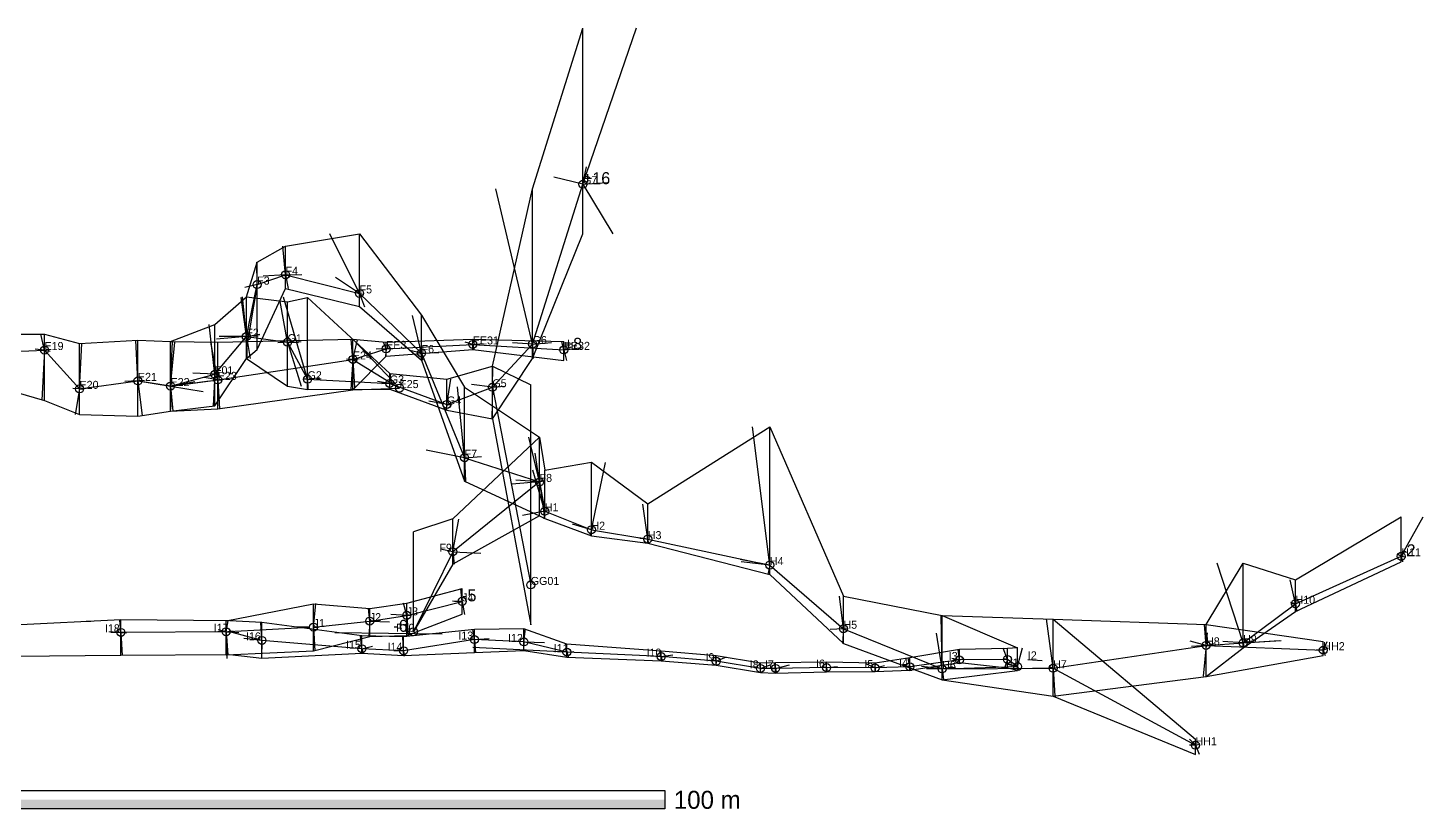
# Model space of a CAD drawing. Extents: x -43 to 139, y -15 to 24.
# Drawn here: x 69 to 138.8, y -15.1 to 23.9 of the extents above; entities that cross this region are included whole.
import ezdxf

# ---------------------------------------------------------------- set-up
doc = ezdxf.new("R2010")
doc.units = 0
doc.header["$MEASUREMENT"] = 0
for name, color, linetype in [('CHEMINEMENTS', 1, 'Continuous'), ('CONTOURS_HAUTEURS', 3, 'Continuous'), ('ECHELLE', 7, 'Continuous'), ('HAUTEURS', 4, 'Continuous'), ('POINTS', 6, 'Continuous'), ('PROFONDEURS', 2, 'Continuous'), ('RADIALES', 9, 'Continuous'), ('STATIONS', 7, 'Continuous')]:
    doc.layers.add(name, color=color, linetype=linetype)

msp = doc.modelspace()

# ---------------------------------------------------------------- linework, layer by layer
at = {"layer": 'CHEMINEMENTS'}
for p, q in [((94.24, 8.12), (96.76, 16.11)), ((80.47, 11.09), (81.89, 11.58)), ((81.89, 11.58), (85.59, 10.65)), ((79.93, 8.49), (80.47, 11.09)), ((85.59, 10.65), (88.69, 7.67)), ((78.36, 6.61), (79.93, 8.49)), ((79.93, 8.49), (81.99, 8.21)), ((67.46, 7.71), (69.84, 7.82)), ((69.84, 7.82), (71.59, 5.88)), ((81.99, 8.21), (82.99, 6.36)), ((85.26, 7.35), (86.92, 7.88)), ((86.92, 7.88), (91.25, 8.1)), ((91.25, 8.1), (95.8, 7.83)), ((92.23, 5.96), (94.24, 8.12)), ((78.5, 6.33), (85.26, 7.35)), ((85.26, 7.35), (87.59, 5.92)), ((88.69, 7.67), (90.84, 2.44)), ((71.59, 5.88), (74.51, 6.28)), ((74.51, 6.28), (76.14, 6.02)), ((76.14, 6.02), (78.36, 6.61)), ((76.14, 6.02), (78.5, 6.33)), ((82.99, 6.36), (87.1, 6.15)), ((87.1, 6.15), (89.96, 5.1)), ((89.96, 5.1), (92.23, 5.96)), ((92.23, 5.96), (94.15, -3.92)), ((90.84, 2.44), (94.59, 1.23)), ((94.59, 1.23), (90.25, -2.26)), ((94.59, 1.23), (94.85, -0.24)), ((94.85, -0.24), (97.18, -1.16)), ((97.18, -1.16), (100, -1.63)), ((100, -1.63), (106.1, -2.93)), ((90.25, -2.26), (88.28, -6.26)), ((132.38, -4.86), (137.67, -2.49)), ((106.1, -2.93), (109.78, -6.11)), ((87.95, -5.44), (90.72, -4.74)), ((129.76, -6.82), (132.38, -4.86)), ((86.1, -5.73), (87.95, -5.44)), ((79.1, -6.26), (73.66, -6.29)), ((78.74, -6.26), (83.11, -6.03)), ((80.71, -6.69), (79.1, -6.26)), ((83.29, -6.03), (86.1, -5.73)), ((109.78, -6.11), (114.71, -8.12)), ((85.71, -7.11), (80.71, -6.69)), ((84.36, -6.29), (89.72, -6.37)), ((91.33, -6.65), (87.79, -7.21)), ((93.81, -6.77), (91.33, -6.65)), ((95.96, -7.28), (93.81, -6.77)), ((120.26, -8.08), (127.91, -6.94)), ((127.91, -6.94), (129.76, -6.82)), ((127.91, -6.94), (133.77, -7.18)), ((87.79, -7.21), (85.71, -7.11)), ((100.67, -7.5), (95.96, -7.28)), ((103.42, -7.73), (100.67, -7.5)), ((115.58, -7.67), (113.1, -8.01)), ((117.98, -7.64), (115.58, -7.67)), ((118.49, -8), (117.98, -7.64)), ((105.63, -8.09), (103.42, -7.73)), ((106.39, -8.09), (105.63, -8.09)), ((108.94, -8.05), (106.39, -8.09)), ((111.36, -8.07), (108.94, -8.05)), ((113.1, -8.01), (111.36, -8.07)), ((114.71, -8.12), (118.49, -8)), ((114.71, -8.12), (120.26, -8.08)), ((120.26, -8.08), (127.38, -11.93))]:
    msp.add_line(p, q, dxfattribs=at)
at = {"layer": 'CONTOURS_HAUTEURS'}
for p, q in [((94.24, 15.88), (96.76, 23.91)), ((96.76, 13.63), (96.76, 23.91)), ((92.23, 7.01), (94.24, 15.88)), ((81.89, 13.02), (85.59, 13.63)), ((85.59, 13.63), (88.69, 9.56)), ((94.24, 7.4), (96.76, 13.63)), ((80.47, 12.22), (81.89, 13.02)), ((79.93, 10.48), (80.47, 12.22)), ((78.36, 9.09), (79.93, 10.48)), ((79.93, 10.48), (81.99, 10.23)), ((80.47, 7.84), (81.89, 10.9)), ((81.89, 10.9), (85.59, 9.99)), ((81.99, 10.23), (82.99, 10.45)), ((82.99, 10.45), (87.1, 6.65)), ((85.59, 9.99), (88.69, 7.31)), ((76.14, 8.25), (78.36, 9.09)), ((88.69, 9.56), (90.84, 5.97)), ((67.46, 8.62), (69.84, 8.61)), ((69.84, 8.61), (71.59, 8.15)), ((86.92, 8.22), (91.25, 8.37)), ((91.25, 8.37), (95.8, 8.24)), ((71.59, 8.15), (74.51, 8.32)), ((74.51, 8.32), (76.14, 8.25)), ((76.14, 8.25), (78.5, 8.22)), ((78.5, 8.22), (85.26, 8.36)), ((79.93, 7.39), (80.47, 7.84)), ((85.26, 8.36), (87.59, 5.92)), ((85.26, 8.36), (86.92, 8.22)), ((86.92, 7.51), (91.25, 7.85)), ((91.25, 7.85), (95.8, 7.3)), ((95.8, 7.3), (95.8, 8.24)), ((78.36, 5.03), (79.93, 7.39)), ((79.93, 7.39), (81.99, 6.02)), ((85.26, 5.83), (86.92, 7.51)), ((88.69, 7.31), (90.84, 1.26)), ((89.96, 6.36), (92.23, 7.01)), ((92.23, 4.39), (94.24, 7.4)), ((92.23, 7.01), (94.15, 6.08)), ((87.1, 6.65), (89.96, 6.36)), ((67.46, 5.99), (69.84, 5.3)), ((78.5, 4.88), (85.26, 5.83)), ((81.99, 6.02), (82.99, 5.84)), ((82.99, 5.84), (87.1, 5.87)), ((85.26, 5.83), (87.59, 5.92)), ((87.1, 5.87), (89.96, 4.81)), ((87.59, 5.92), (87.59, 5.92)), ((90.84, 5.97), (94.59, 3.47)), ((94.15, -5.92), (94.15, 6.08)), ((69.84, 5.3), (71.59, 4.6)), ((76.14, 4.76), (78.36, 5.03)), ((71.59, 4.6), (74.51, 4.52)), ((74.51, 4.52), (76.14, 4.76)), ((76.14, 4.76), (78.5, 4.88)), ((89.96, 4.81), (92.23, 4.39)), ((92.23, 4.39), (94.15, -5.92)), ((100, 0.13), (106.1, 3.99)), ((106.1, 3.99), (109.78, -4.48)), ((94.59, 3.47), (90.25, -0.62)), ((94.59, 3.47), (94.85, 1.82)), ((94.85, 1.82), (97.18, 2.21)), ((97.18, 2.21), (100, 0.13)), ((90.84, 1.26), (94.59, -0.47)), ((90.25, -0.62), (88.28, -1.26)), ((94.59, -0.47), (90.25, -2.89)), ((94.59, -0.47), (94.85, -0.6)), ((94.85, -0.6), (97.18, -1.46)), ((132.38, -3.66), (137.67, -0.51)), ((137.67, -2.77), (137.67, -0.51)), ((88.28, -6.26), (88.28, -1.26)), ((97.18, -1.46), (100, -1.84)), ((100, -1.84), (106.1, -3.4)), ((132.38, -5.25), (137.67, -2.77)), ((90.25, -2.89), (88.28, -6.26)), ((106.1, -3.4), (109.78, -6.85)), ((127.91, -5.9), (129.76, -2.84)), ((129.76, -2.84), (132.38, -3.66)), ((87.95, -4.83), (90.72, -4.1)), ((90.72, -5.38), (90.72, -4.1)), ((78.92, -5.72), (83.29, -4.86)), ((83.29, -4.86), (86.1, -5.09)), ((86.1, -5.09), (87.95, -4.83)), ((109.78, -4.48), (114.71, -5.45)), ((87.95, -6.45), (90.72, -5.38)), ((114.71, -5.45), (120.26, -5.63)), ((114.71, -5.45), (118.49, -7.07)), ((129.76, -7.06), (132.38, -5.25)), ((73.66, -5.66), (68.3, -5.93)), ((79.1, -5.72), (73.66, -5.66)), ((80.71, -5.8), (79.1, -5.72)), ((85.71, -6.46), (80.71, -5.8)), ((91.33, -6.14), (87.79, -6.51)), ((93.81, -6.11), (91.33, -6.14)), ((95.96, -6.88), (93.81, -6.11)), ((120.26, -5.63), (127.38, -11.63)), ((120.26, -5.63), (127.91, -5.9)), ((127.91, -5.9), (133.77, -6.74)), ((83.29, -7.22), (86.1, -6.5)), ((87.79, -6.51), (85.71, -6.46)), ((86.1, -6.5), (87.95, -6.45)), ((100.67, -7.23), (95.96, -6.88)), ((109.78, -6.85), (114.71, -8.66)), ((133.77, -7.45), (133.77, -6.74)), ((73.66, -7.45), (68.3, -7.49)), ((79.1, -7.41), (73.66, -7.45)), ((78.92, -7.41), (83.29, -7.22)), ((80.71, -7.6), (79.1, -7.41)), ((85.71, -7.34), (80.71, -7.6)), ((87.79, -7.47), (85.71, -7.34)), ((91.33, -7.32), (87.79, -7.47)), ((93.81, -7.22), (91.33, -7.32)), ((95.96, -7.55), (93.81, -7.22)), ((100.67, -7.73), (95.96, -7.55)), ((103.42, -7.47), (100.67, -7.23)), ((105.63, -7.83), (103.42, -7.47)), ((113.1, -7.56), (111.36, -7.83)), ((115.58, -7.14), (113.1, -7.56)), ((117.98, -7.09), (115.58, -7.14)), ((118.49, -7.07), (117.98, -7.09)), ((127.91, -8.49), (129.76, -7.06)), ((127.91, -8.49), (133.77, -7.45)), ((103.42, -7.95), (100.67, -7.73)), ((105.63, -8.31), (103.42, -7.95)), ((106.39, -7.82), (105.63, -7.83)), ((106.39, -8.34), (105.63, -8.31)), ((108.94, -7.78), (106.39, -7.82)), ((108.94, -8.28), (106.39, -8.34)), ((111.36, -7.83), (108.94, -7.78)), ((111.36, -8.27), (108.94, -8.28)), ((113.1, -8.2), (111.36, -8.27)), ((115.58, -7.82), (113.1, -8.2)), ((114.71, -8.66), (118.49, -8.19)), ((117.98, -8.08), (115.58, -7.82)), ((118.49, -8.19), (117.98, -8.08)), ((114.71, -8.66), (120.26, -9.48)), ((120.26, -9.48), (127.91, -8.49)), ((120.26, -9.48), (127.38, -12.39)), ((127.38, -12.39), (127.38, -11.63))]:
    msp.add_line(p, q, dxfattribs=at)
at = {"layer": 'ECHELLE'}
for p, q in [((0.85, -14.2), (100.85, -14.2)), ((100.85, -14.2), (100.85, -15.11)), ((100.85, -15.11), (0.85, -15.11))]:
    msp.add_line(p, q, dxfattribs=at)
msp.add_solid([(50.85, -14.66), (100.85, -14.66), (50.85, -15.11), (100.85, -15.11)], dxfattribs=at)
at = {"layer": 'HAUTEURS'}
for p, q in [((96.76, 13.63), (96.76, 23.91)), ((94.24, 7.4), (94.24, 15.88)), ((85.59, 9.99), (85.59, 13.63)), ((81.89, 10.9), (81.89, 13.02)), ((80.47, 7.84), (80.47, 12.22)), ((79.93, 7.39), (79.93, 10.48)), ((81.99, 6.02), (81.99, 10.23)), ((82.99, 5.84), (82.99, 10.45)), ((78.36, 5.03), (78.36, 9.09)), ((88.69, 7.31), (88.69, 9.56)), ((69.84, 5.3), (69.84, 8.61)), ((91.25, 7.85), (91.25, 8.37)), ((71.59, 4.6), (71.59, 8.15)), ((74.51, 4.52), (74.51, 8.32)), ((76.14, 4.76), (76.14, 8.25)), ((78.5, 4.88), (78.5, 8.22)), ((85.26, 5.83), (85.26, 8.36)), ((86.92, 7.51), (86.92, 8.22)), ((95.8, 7.3), (95.8, 8.24)), ((92.23, 4.39), (92.23, 7.01)), ((87.1, 5.87), (87.1, 6.65)), ((89.96, 4.81), (89.96, 6.36)), ((87.59, 5.92), (87.59, 5.92)), ((90.84, 1.26), (90.84, 5.97)), ((94.15, -5.92), (94.15, 6.08)), ((106.1, -3.4), (106.1, 3.99)), ((94.59, -0.47), (94.59, 3.47)), ((97.18, -1.46), (97.18, 2.21)), ((94.85, -0.6), (94.85, 1.82)), ((100, -1.84), (100, 0.13)), ((90.25, -2.89), (90.25, -0.62)), ((137.67, -2.77), (137.67, -0.51)), ((88.28, -6.26), (88.28, -1.26)), ((129.76, -7.06), (129.76, -2.84)), ((90.72, -5.38), (90.72, -4.1)), ((132.38, -5.25), (132.38, -3.66)), ((83.29, -7.22), (83.29, -4.86)), ((87.95, -6.45), (87.95, -4.83)), ((109.78, -6.85), (109.78, -4.48)), ((86.1, -6.5), (86.1, -5.09)), ((114.71, -8.66), (114.71, -5.45)), ((73.66, -7.45), (73.66, -5.66)), ((78.92, -7.41), (78.92, -5.72)), ((80.71, -7.6), (80.71, -5.8)), ((91.33, -7.32), (91.33, -6.14)), ((93.81, -7.22), (93.81, -6.11)), ((120.26, -9.48), (120.26, -5.63)), ((127.91, -8.49), (127.91, -5.9)), ((85.71, -7.34), (85.71, -6.46)), ((87.79, -7.47), (87.79, -6.51)), ((95.96, -7.55), (95.96, -6.88)), ((133.77, -7.45), (133.77, -6.74)), ((100.67, -7.73), (100.67, -7.23)), ((103.42, -7.95), (103.42, -7.47)), ((113.1, -8.2), (113.1, -7.56)), ((115.58, -7.82), (115.58, -7.14)), ((117.98, -8.08), (117.98, -7.09)), ((118.49, -8.19), (118.49, -7.07)), ((105.63, -8.31), (105.63, -7.83)), ((106.39, -8.34), (106.39, -7.82)), ((108.94, -8.28), (108.94, -7.78)), ((111.36, -8.27), (111.36, -7.83)), ((127.38, -12.39), (127.38, -11.63))]:
    msp.add_line(p, q, dxfattribs=at)
at = {"layer": 'POINTS'}
for centre in [(96.76, 16.11), (80.47, 11.09), (81.89, 11.58), (85.59, 10.65), (79.93, 8.49), (81.99, 8.21), (69.84, 7.82), (86.92, 7.88), (88.69, 7.67), (91.25, 8.1), (94.24, 8.12), (95.8, 7.83), (85.26, 7.35), (74.51, 6.28), (78.36, 6.61), (78.5, 6.33), (82.99, 6.36), (87.1, 6.15), (71.59, 5.88), (76.14, 6.02), (87.59, 5.92), (92.23, 5.96), (89.96, 5.1), (90.84, 2.44), (94.59, 1.23), (94.85, -0.24), (97.18, -1.16), (90.25, -2.26), (100, -1.63), (106.1, -2.93), (137.67, -2.49), (94.15, -3.92), (90.72, -4.74), (132.38, -4.86), (86.1, -5.73), (87.95, -5.44), (73.66, -6.29), (78.92, -6.26), (83.29, -6.03), (88.28, -6.26), (109.78, -6.11), (80.71, -6.69), (85.71, -7.11), (91.33, -6.65), (93.81, -6.77), (127.91, -6.94), (129.76, -6.82), (87.79, -7.21), (95.96, -7.28), (100.67, -7.5), (103.42, -7.73), (115.58, -7.67), (117.98, -7.64), (133.77, -7.18), (105.63, -8.09), (106.39, -8.09), (108.94, -8.05), (111.36, -8.07), (113.1, -8.01), (114.71, -8.12), (118.49, -8), (120.26, -8.08), (127.38, -11.93)]:
    msp.add_circle(centre, 0.2, dxfattribs=at)
at = {"layer": 'RADIALES'}
for p, q in [((96.76, 16.11), (99.43, 23.92)), ((96.76, 16.11), (96.93, 16.97)), ((96.76, 16.11), (95.3, 16.46)), ((96.76, 16.11), (97.97, 16.19)), ((96.76, 16.11), (98.26, 13.63)), ((94.24, 8.12), (92.41, 15.88)), ((85.59, 10.65), (84.1, 13.63)), ((81.89, 11.58), (81.76, 13.02)), ((80.47, 11.09), (80.45, 12.22)), ((81.89, 11.58), (80.77, 11.52)), ((81.89, 11.58), (82.7, 11.6)), ((81.89, 11.58), (82.02, 10.89)), ((85.59, 10.65), (84.39, 11.45)), ((79.93, 8.49), (79.74, 10.48)), ((80.47, 11.09), (79.85, 10.95)), ((80.47, 11.09), (79.92, 7.84)), ((85.59, 10.65), (85.8, 10.61)), ((85.59, 10.65), (85.83, 9.98)), ((79.93, 8.49), (79.68, 10.45)), ((81.99, 8.21), (81.62, 10.24)), ((82.99, 6.36), (81.79, 10.46)), ((78.36, 6.61), (78.08, 9.09)), ((88.69, 7.67), (88.24, 9.55)), ((69.84, 7.82), (69.66, 8.61)), ((79.93, 8.49), (78.44, 8.36)), ((79.93, 8.49), (78.57, 8.5)), ((79.93, 8.49), (80.59, 8.62)), ((79.93, 8.49), (80.61, 8.59)), ((79.93, 8.49), (80.12, 7.4)), ((79.93, 8.49), (79.96, 7.39)), ((91.25, 8.1), (91.29, 8.37)), ((69.84, 7.82), (69.37, 7.86)), ((69.84, 7.82), (69.7, 5.31)), ((69.84, 7.82), (70.13, 7.77)), ((71.59, 5.88), (71.7, 8.15)), ((74.51, 6.28), (74.41, 8.32)), ((76.14, 6.02), (76.24, 8.25)), ((76.14, 6.02), (76.35, 8.21)), ((78.5, 6.33), (78.16, 8.22)), ((81.99, 8.21), (81.5, 8.18)), ((81.99, 8.21), (82.54, 8.2)), ((81.99, 8.21), (82.67, 6.01)), ((85.26, 7.35), (85.17, 8.36)), ((85.26, 7.35), (85.49, 8.33)), ((86.92, 7.88), (86.42, 7.87)), ((86.92, 7.88), (86.79, 8.22)), ((86.92, 7.88), (86.89, 7.51)), ((86.92, 7.88), (87.12, 7.95)), ((88.69, 7.67), (88.1, 7.79)), ((88.69, 7.67), (89.55, 7.7)), ((91.25, 8.1), (90.87, 8.22)), ((91.25, 8.1), (91.77, 8.15)), ((91.25, 8.1), (91.3, 7.85)), ((94.24, 8.12), (93.24, 8.18)), ((94.24, 8.12), (95.18, 8.19)), ((94.24, 8.12), (94.27, 7.4)), ((95.8, 7.83), (95.71, 8.24)), ((95.8, 7.83), (96.19, 7.98)), ((95.8, 7.83), (96.72, 7.95)), ((95.8, 7.83), (95.94, 7.3)), ((85.26, 7.35), (84.94, 7.36)), ((85.26, 7.35), (85.16, 5.84)), ((85.26, 7.35), (85.45, 7.36)), ((85.26, 7.35), (85.45, 7.35)), ((85.26, 7.35), (85.34, 5.94)), ((88.69, 7.67), (88.74, 7.31)), ((92.23, 5.96), (92.25, 7.01)), ((74.51, 6.28), (73.86, 6.24)), ((74.51, 6.28), (74.71, 6.31)), ((74.51, 6.28), (74.73, 4.53)), ((76.14, 6.02), (78.08, 6.28)), ((78.36, 6.61), (77.25, 6.66)), ((78.5, 6.33), (77.82, 6.44)), ((78.36, 6.61), (78.27, 5.03)), ((78.36, 6.61), (78.57, 6.63)), ((78.5, 6.33), (78.7, 6.33)), ((78.5, 6.33), (78.59, 4.88)), ((82.99, 6.36), (82.77, 6.37)), ((82.99, 6.36), (83.58, 6.45)), ((82.99, 6.36), (83.01, 5.84)), ((87.1, 6.15), (87.16, 6.65)), ((89.96, 5.1), (90.15, 6.37)), ((71.59, 5.88), (71.26, 5.9)), ((71.59, 5.88), (71.37, 4.6)), ((71.59, 5.88), (71.77, 5.87)), ((76.14, 6.02), (74.75, 6.23)), ((76.14, 6.02), (77.36, 6.24)), ((76.14, 6.02), (77.78, 5.75)), ((76.14, 6.02), (76.23, 4.86)), ((76.14, 6.02), (76.26, 4.76)), ((87.1, 6.15), (86.49, 6.25)), ((87.1, 6.15), (86.71, 6.13)), ((87.1, 6.15), (87.05, 5.87)), ((90.84, 2.44), (90.49, 5.98)), ((92.23, 5.96), (91.19, 6.1)), ((92.23, 5.96), (92.21, 4.39)), ((92.23, 5.96), (92.83, 6.02)), ((89.96, 5.1), (89.06, 5.26)), ((89.96, 5.1), (89.92, 4.82)), ((89.96, 5.1), (90.19, 5.08)), ((106.1, -2.93), (105.23, 3.98)), ((90.84, 2.44), (88.92, 2.82)), ((94.59, 1.23), (94.06, 3.47)), ((90.84, 2.44), (91.69, 2.5)), ((90.84, 2.44), (90.88, 1.26)), ((94.59, 1.23), (94.37, 2.67)), ((97.18, -1.16), (97.89, 2.2)), ((94.85, -0.24), (94.26, 1.81)), ((94.59, 1.23), (93.2, 1.11)), ((94.59, 1.23), (93.41, 1.32)), ((94.59, 1.23), (94.79, 1.33)), ((94.59, 1.23), (94.78, 1.29)), ((94.59, 1.23), (94.82, -0.45)), ((94.59, 1.23), (94.86, -0.47)), ((100, -1.63), (99.75, 0.12)), ((90.25, -2.26), (90.56, -0.63)), ((94.85, -0.24), (93.73, -0.45)), ((94.85, -0.24), (94.8, -0.61)), ((94.85, -0.24), (95.07, -0.2)), ((137.67, -2.49), (138.76, -0.51)), ((97.18, -1.16), (96.24, -0.89)), ((97.18, -1.16), (97, -1.1)), ((97.18, -1.16), (97.1, -1.46)), ((100, -1.63), (99.53, -1.57)), ((100, -1.63), (99.6, -1.6)), ((100, -1.63), (100.02, -1.84)), ((90.25, -2.26), (89.63, -2.14)), ((90.25, -2.26), (91.65, -2.34)), ((90.25, -2.26), (90.32, -2.88)), ((106.1, -2.93), (104.61, -2.65)), ((106.1, -2.93), (104.66, -2.76)), ((137.67, -2.49), (137.47, -2.38)), ((137.67, -2.49), (137.89, -2.52)), ((137.67, -2.49), (137.73, -2.77)), ((106.1, -2.93), (106, -3.4)), ((129.76, -6.82), (128.46, -2.84)), ((90.72, -4.74), (90.66, -4.11)), ((132.38, -4.86), (132.11, -3.66)), ((83.29, -6.03), (83.4, -4.85)), ((87.95, -5.44), (87.79, -4.83)), ((90.72, -4.74), (90.24, -4.73)), ((90.72, -4.74), (90.34, -4.75)), ((90.72, -4.74), (90.83, -5.39)), ((109.78, -6.11), (109.58, -4.48)), ((132.38, -4.86), (132.14, -4.8)), ((132.38, -4.86), (132.14, -4.88)), ((132.38, -4.86), (132.45, -5.25)), ((86.1, -5.73), (86.03, -5.09)), ((87.95, -5.44), (87.15, -5.4)), ((87.95, -5.44), (88.19, -5.43)), ((87.95, -5.44), (88.02, -6.44)), ((114.71, -8.12), (114.67, -5.45)), ((71.92, -5.73), (72.15, -5.73)), ((73.66, -6.29), (73.61, -5.67)), ((78.92, -6.26), (78.52, -6.17)), ((78.92, -6.26), (79.02, -5.71)), ((78.92, -6.26), (78.93, -5.87)), ((78.92, -6.26), (79.15, -6.21)), ((78.92, -6.26), (79.28, -6.22)), ((78.92, -6.26), (79.01, -7.41)), ((78.92, -6.26), (79.55, -6.29)), ((78.92, -6.26), (78.95, -7.59)), ((80.71, -6.69), (80.66, -5.8)), ((83.11, -6.03), (82.3, -6.01)), ((83.29, -6.03), (83.54, -6.03)), ((83.29, -6.03), (83.36, -7.21)), ((86.1, -5.73), (86.06, -6.5)), ((86.1, -5.73), (87.09, -5.76)), ((91.33, -6.65), (91.25, -6.14)), ((93.81, -6.77), (93.88, -6.11)), ((109.78, -6.11), (109.11, -6.15)), ((109.78, -6.11), (109.74, -6.85)), ((109.78, -6.11), (109.99, -6.1)), ((120.26, -8.08), (119.94, -5.62)), ((127.91, -6.94), (127.83, -5.9)), ((73.66, -6.29), (73.16, -6.29)), ((73.66, -6.29), (73.94, -6.31)), ((73.66, -6.29), (73.72, -7.45)), ((80.71, -6.69), (79.8, -6.6)), ((80.71, -6.69), (80.68, -7.6)), ((80.71, -6.69), (80.93, -6.68)), ((85.71, -7.11), (85.64, -6.46)), ((87.79, -7.21), (87.75, -6.51)), ((91.33, -6.65), (91.1, -6.63)), ((91.33, -6.65), (92.07, -6.59)), ((91.33, -6.65), (91.39, -7.32)), ((93.81, -6.77), (93.59, -6.75)), ((93.81, -6.77), (93.78, -7.22)), ((93.81, -6.77), (94.83, -6.8)), ((95.96, -7.28), (95.9, -6.88)), ((114.71, -8.12), (114.44, -6.33)), ((127.91, -6.94), (127.11, -6.73)), ((127.91, -6.94), (127.18, -7)), ((127.91, -6.94), (127.76, -8.48)), ((127.91, -6.94), (127.88, -7.14)), ((127.91, -6.94), (127.98, -6.32)), ((127.91, -6.94), (128.3, -6.85)), ((127.91, -6.94), (128.11, -6.9)), ((129.76, -6.82), (128.74, -6.75)), ((129.76, -6.82), (131.66, -6.69)), ((129.76, -6.82), (130.26, -6.69)), ((129.76, -6.82), (131.58, -6.7)), ((129.76, -6.82), (129.79, -7.06)), ((133.77, -7.18), (133.96, -6.74)), ((85.71, -7.11), (85.5, -7.09)), ((85.71, -7.11), (86.24, -6.98)), ((85.71, -7.11), (85.78, -7.34)), ((87.79, -7.21), (87.31, -7.21)), ((87.79, -7.21), (87.49, -7.16)), ((87.79, -7.21), (87.82, -7.48)), ((95.96, -7.28), (91.26, -7.04)), ((95.96, -7.28), (95.65, -7.23)), ((95.96, -7.28), (96.3, -7.24)), ((95.96, -7.28), (96.03, -7.55)), ((100.67, -7.5), (100.41, -7.52)), ((100.67, -7.5), (100.51, -7.5)), ((100.67, -7.5), (100.61, -7.23)), ((100.67, -7.5), (101.25, -7.42)), ((100.67, -7.5), (100.72, -7.74)), ((100.67, -7.5), (100.83, -7.5)), ((103.42, -7.73), (103.19, -7.63)), ((103.42, -7.73), (103.38, -7.47)), ((103.42, -7.73), (103.94, -7.51)), ((113.1, -8.01), (113.01, -7.56)), ((115.58, -7.67), (115.2, -7.6)), ((115.58, -7.67), (115.44, -7.82)), ((115.58, -7.67), (115.52, -7.15)), ((115.58, -7.67), (115.82, -7.6)), ((117.98, -7.64), (117.76, -7.08)), ((117.98, -7.64), (117.8, -7.61)), ((117.98, -7.64), (117.83, -8.08)), ((118.49, -8), (118.74, -7.07)), ((119, -7.64), (119.71, -7.7)), ((133.77, -7.18), (133.43, -7.16)), ((133.77, -7.18), (134.03, -7.07)), ((133.77, -7.18), (133.86, -7.45)), ((103.42, -7.73), (103.41, -7.95)), ((105.63, -8.09), (105.31, -8.02)), ((105.63, -8.09), (105.6, -7.83)), ((105.63, -8.09), (105.6, -8.32)), ((105.63, -8.09), (106.17, -7.89)), ((106.39, -8.09), (106.19, -8.13)), ((106.39, -8.09), (106.34, -7.81)), ((106.39, -8.09), (107.08, -7.91)), ((106.39, -8.09), (106.44, -8.34)), ((108.94, -8.05), (108.69, -8.03)), ((108.94, -8.05), (108.91, -7.77)), ((108.94, -8.05), (109.48, -7.99)), ((108.94, -8.05), (108.97, -8.28)), ((111.36, -8.07), (110.94, -7.88)), ((111.36, -8.07), (111.38, -7.83)), ((111.36, -8.07), (111.84, -7.94)), ((111.36, -8.07), (111.37, -8.27)), ((113.1, -8.01), (112.59, -7.9)), ((113.1, -8.01), (113.33, -7.98)), ((113.1, -8.01), (113.13, -8.2)), ((114.71, -8.12), (113.69, -7.99)), ((114.71, -8.12), (113.94, -8.12)), ((114.71, -8.12), (115.23, -7.99)), ((114.71, -8.12), (115.38, -8.03)), ((114.71, -8.12), (114.74, -8.44)), ((114.71, -8.12), (114.78, -8.65)), ((118.49, -8), (117.88, -7.84)), ((118.49, -8), (117.98, -7.9)), ((118.49, -8), (118.56, -8.19)), ((120.26, -8.08), (119.24, -8.09)), ((120.26, -8.08), (120.07, -8.01)), ((120.26, -8.08), (120.35, -9.48)), ((127.38, -11.93), (127.09, -11.63)), ((127.38, -11.93), (127.09, -11.93)), ((127.38, -11.93), (127.6, -11.88)), ((127.38, -11.93), (127.56, -12.38))]:
    msp.add_line(p, q, dxfattribs=at)

# ---------------------------------------------------------------- texts
at = {"layer": 'ECHELLE'}
msp.add_text('100 m', height=0.9, dxfattribs=at).set_placement((101.3, -15.11))
at = {"layer": 'PROFONDEURS'}
for s, p in [('+16', (96.76, 16.11)), ('+8', (95.8, 7.83)), ('-2', (137.67, -2.49)), ('-5', (90.72, -4.74)), ('-6', (87.28, -6.26))]:
    msp.add_text(s, height=0.6, dxfattribs=at).set_placement(p)
at = {"layer": 'STATIONS'}
for s, p in [('G7', (96.76, 16.11)), ('F4', (81.89, 11.58)), ('F3', (80.47, 11.09)), ('F5', (85.59, 10.65)), ('F2', (79.93, 8.49)), ('G1', (81.99, 8.21)), ('EE31', (91.25, 8.1)), ('G6', (94.24, 8.12)), ('E19', (69.84, 7.82)), ('E24', (85.26, 7.35)), ('EE3', (86.92, 7.88)), ('F6', (88.69, 7.67)), ('EE32', (95.8, 7.83)), ('F01', (78.36, 6.61)), ('E20', (71.59, 5.88)), ('E21', (74.51, 6.28)), ('E22', (76.14, 6.02)), ('E23', (78.5, 6.33)), ('G2', (82.99, 6.36)), ('G3', (87.1, 6.15)), ('E25', (87.59, 5.92)), ('G5', (92.23, 5.96)), ('G4', (89.96, 5.1)), ('F7', (90.84, 2.44)), ('F8', (94.59, 1.23)), ('H1', (94.85, -0.24)), ('H2', (97.18, -1.16)), ('H3', (100, -1.63)), ('F9', (89.583, -2.26)), ('H11', (137.67, -2.49)), ('H4', (106.1, -2.93)), ('GG01', (94.15, -3.92)), ('J4', (90.72, -4.74)), ('H10', (132.38, -4.86)), ('J2', (86.1, -5.73)), ('J3', (87.95, -5.44)), ('I18', (72.86, -6.29)), ('I17', (78.3, -6.26)), ('J1', (83.29, -6.03)), ('F10', (87.413, -6.26)), ('I13', (90.53, -6.65)), ('H5', (109.78, -6.11)), ('I16', (79.91, -6.69)), ('I15', (84.91, -7.11)), ('I14', (86.99, -7.21)), ('I12', (93.01, -6.77)), ('I11', (95.293, -7.28)), ('H8', (127.91, -6.94)), ('H9', (129.76, -6.82)), ('HH2', (133.77, -7.18)), ('I10', (99.937, -7.5)), ('I9', (102.887, -7.73)), ('I6', (108.407, -8.05)), ('I5', (110.827, -8.07)), ('I4', (112.567, -8.01)), ('I3', (115.047, -7.67)), ('I1', (118.09, -8)), ('I2', (119, -7.64)), ('I8', (105.097, -8.09)), ('I7', (105.857, -8.09)), ('H6', (114.71, -8.12)), ('H7', (120.26, -8.08)), ('HH1', (127.38, -11.93))]:
    msp.add_text(s, height=0.4, dxfattribs=at).set_placement(p)

doc.saveas('drawing.dxf')
